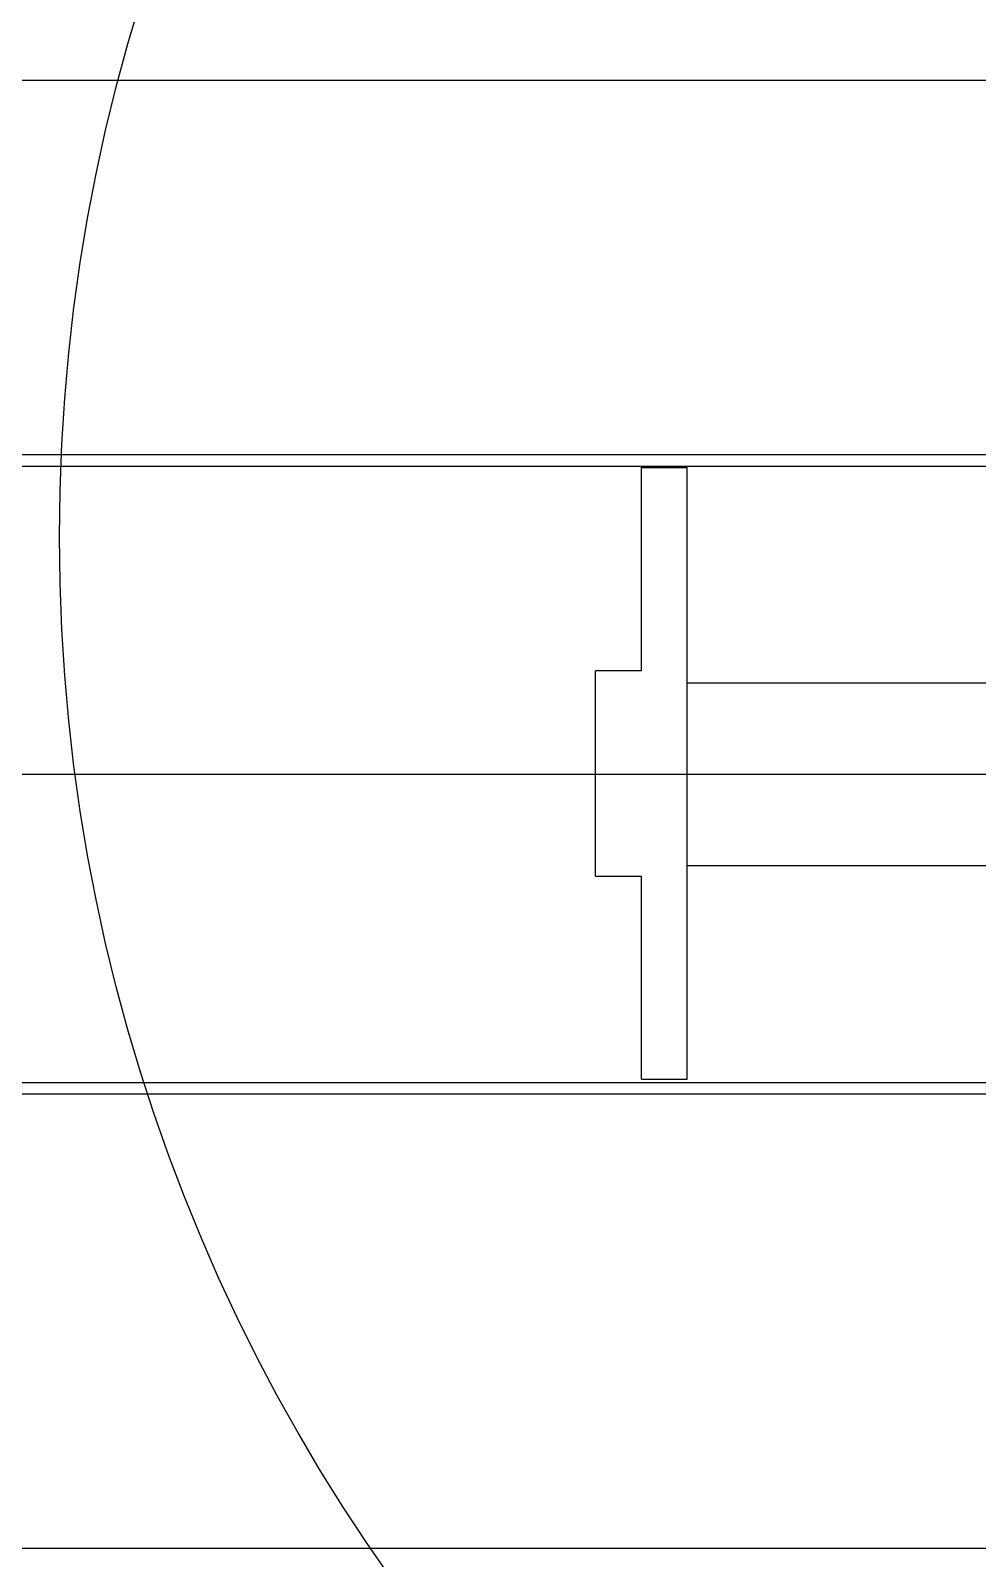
# Model space of a CAD drawing. Header units: millimetres. Extents: x 150937 to 394412, y 327166 to 584759.
# Drawn here: x 270916.9 to 271124.2, y 386547.4 to 386882.1 of the extents above; entities that cross this region are included whole.
import ezdxf

# ---------------------------------------------------------------- set-up
doc = ezdxf.new("R2010")
doc.units = ezdxf.units.MM

# ---------------------------------------------------------------- blocks, each defined once
blk = doc.blocks.new('C-1 UP RIGHT')
for p, q in [((-501.68, 0), (120.12, 0)), ((-501.68, -82), (-225.85, -82)), ((-225.85, -82), (30, -82)), ((-501.68, -84.5), (-225.85, -84.5)), ((-225.85, -84.5), (30, -84.5)), ((-149.97, -129.33), (-149.97, -84.83)), ((-149.97, -84.83), (-139.97, -84.83)), ((-139.97, -174.33), (-139.97, -84.83)), ((-149.97, -129.33), (-159.97, -129.33)), ((-159.97, -174.33), (-159.97, -129.33)), ((-139.97, -132), (-15, -132)), ((-501.68, -152), (120.12, -152)), ((-139.97, -172), (-15, -172)), ((-159.97, -174.33), (-149.97, -174.33)), ((-149.97, -218.83), (-149.97, -174.33)), ((-139.97, -218.83), (-139.97, -174.33)), ((-501.68, -219.5), (-225.85, -219.5)), ((-225.85, -219.5), (30, -219.5)), ((-149.97, -218.83), (-139.97, -218.83)), ((-501.68, -222), (-225.85, -222)), ((-225.85, -222), (30, -222)), ((120.12, -321.6), (-501.68, -321.6))]:
    blk.add_line(p, q)
blk = doc.blocks.new('arrow_C')
blk.add_circle((0, 0), 394.36)

msp = doc.modelspace()

# ---------------------------------------------------------------- block references
for name, p in [('arrow_C', (271317.55, 386771.221)), ('C-1 UP RIGHT', (271200.55, 386871.221))]:
    msp.add_blockref(name, p)

doc.saveas('drawing.dxf')
